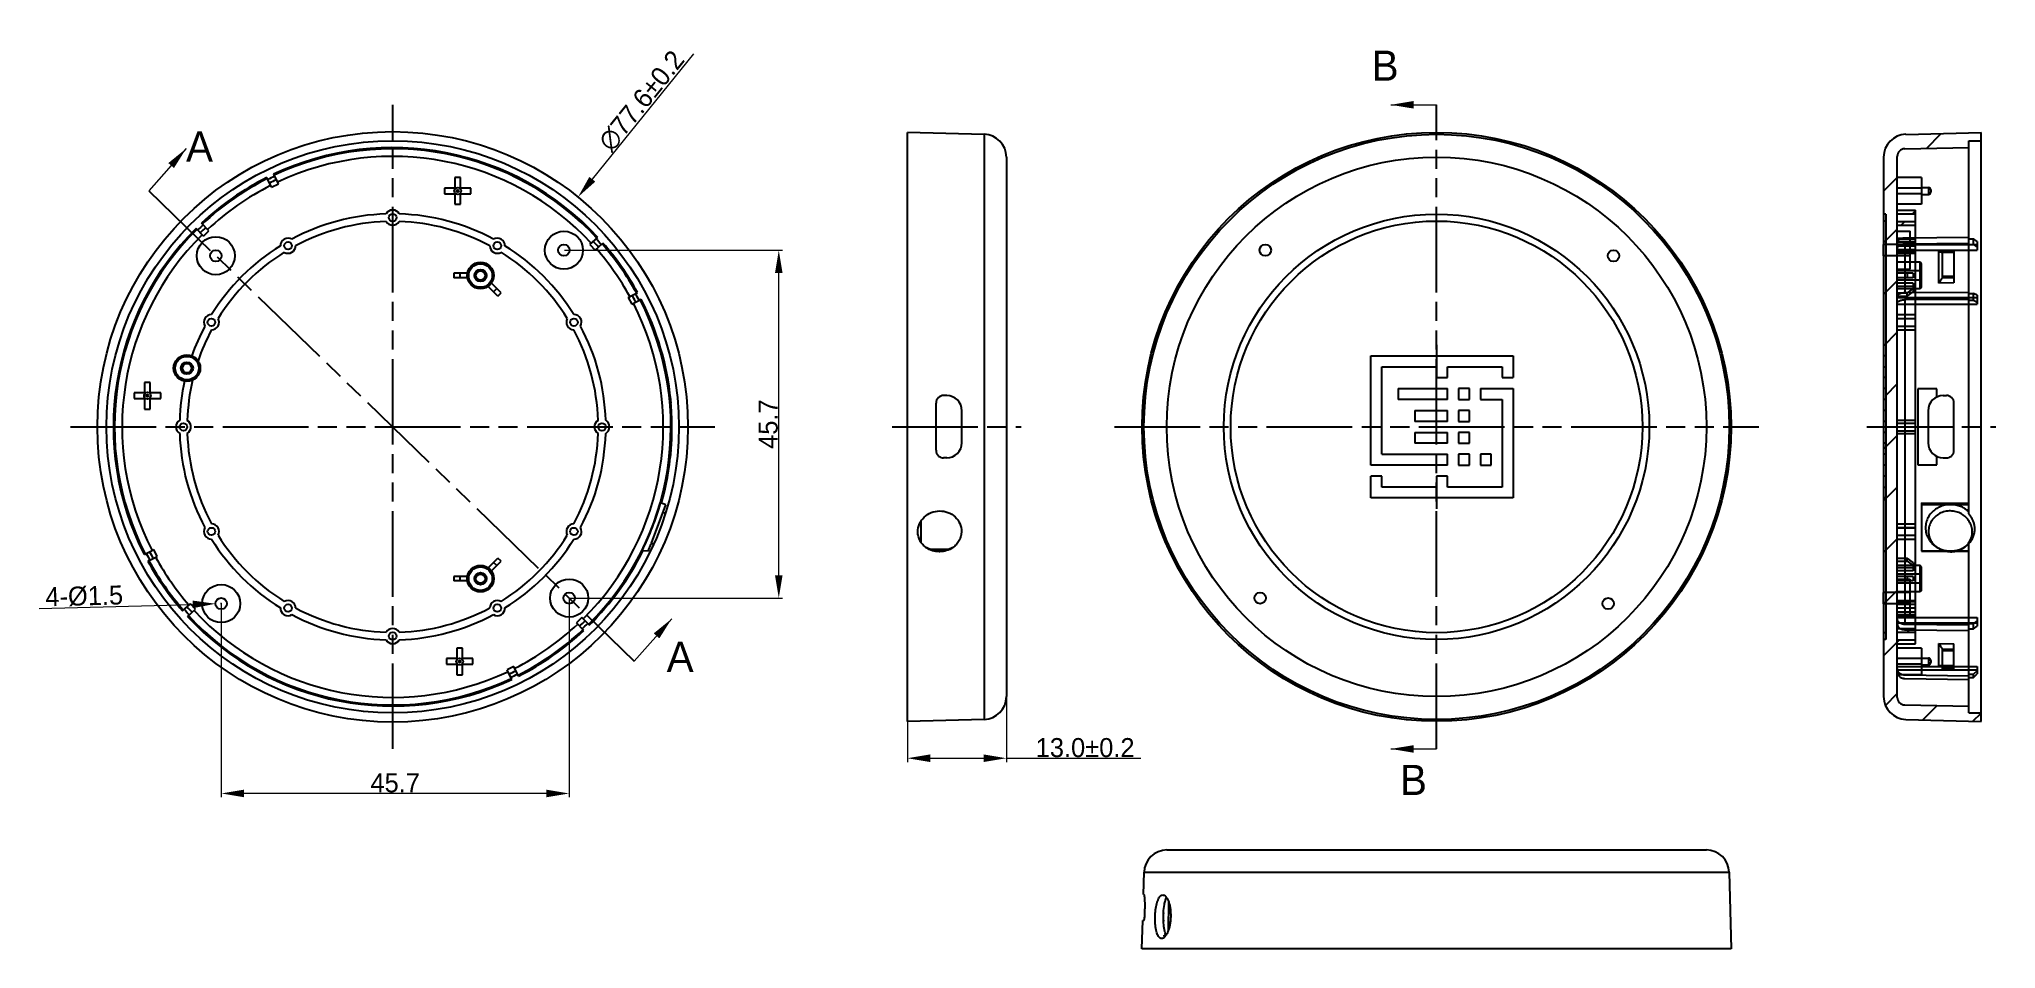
# Model space of a CAD drawing. Header units: millimetres. Extents: x 92 to 349, y 129 to 248.
import ezdxf

# ---------------------------------------------------------------- set-up
doc = ezdxf.new("R2010")
doc.units = ezdxf.units.MM
doc.linetypes.add('PHANTOM', pattern=[0.8, 0.45, -0.05, 0.1, -0.05, 0.1, -0.05])
for name, color, linetype in [('02___PRT_ALL_AXES', 7, 'Continuous'), ('DEFAULT_3', 7, 'PHANTOM'), ('Draw', 7, 'Continuous')]:
    doc.layers.add(name, color=color, linetype=linetype)
doc.styles.get("Standard").update_dxf_attribs({"font": 'vrinda.ttf'})
doc.dimstyles.get("Standard").update_dxf_attribs({"dimtxt": 2.5, "dimasz": 3, "dimexe": 0.5, "dimexo": 0.0625, "dimgap": 0.09, "dimtad": 1, "dimdec": 1, "dimzin": 0, "dimdsep": 46, "dimtxsty": 'Standard', "dimcen": 0.09, "dimclrd": 8, "dimclre": 9, "dimclrt": 6, "dimadec": 0, "dimazin": 1, "dimtfac": 1, "dimtdec": 1, "dimtofl": 0, "dimtmove": 0, "dimatfit": 3, "dimfxl": 1, "dimtfillclr": 6, "dimtzin": 0, "dimlwd": 15, "dimlwe": 15, "dimarcsym": 0})

# ---------------------------------------------------------------- blocks, each defined once
blk = doc.blocks.new('*D44')
at = {"layer": 'Defpoints', "color": 0}
for p in [(162.9, 227.73), (114.21, 167.31)]:
    blk.add_point(p, dxfattribs=at)
at = {"layer": 'Draw', "color": 8, "lineweight": 15}
blk.add_line((178.06, 246.55), (164.78, 230.07), dxfattribs=at)
at = {"layer": 'Draw', "color": 9, "lineweight": 15}
for p, q in [((138.46, 197.52), (138.64, 197.52)), ((138.55, 197.43), (138.55, 197.61))]:
    blk.add_line(p, q, dxfattribs=at)
at = {"layer": 'Draw', "color": 8}
blk.add_solid([(164.39, 230.38), (165.17, 229.75), (162.9, 227.73)], dxfattribs=at)
at = {"layer": 'Draw', "color": 6, "insert": (171.25, 240.37), "char_height": 2.5, "attachment_point": 5, "rotation": 51.1353}
blk.add_mtext('∅77.6±0.2', dxfattribs=at)
blk = doc.blocks.new('*D46')
at = {"layer": 'Defpoints', "color": 0}
for p in [(219.19, 162.07), (206.19, 158.81), (219.19, 153.97)]:
    blk.add_point(p, dxfattribs=at)
at = {"layer": 'Draw', "color": 9, "lineweight": 15}
for p, q in [((219.19, 162.01), (219.19, 153.47)), ((206.19, 158.75), (206.19, 153.47))]:
    blk.add_line(p, q, dxfattribs=at)
at = {"layer": 'Draw', "color": 8, "lineweight": 15}
for p, q in [((209.19, 153.97), (216.19, 153.97)), ((219.19, 153.97), (236.87, 153.97))]:
    blk.add_line(p, q, dxfattribs=at)
at = {"layer": 'Draw', "color": 8}
for points in [[(209.19, 154.47), (209.19, 153.47), (206.19, 153.97)], [(216.19, 154.47), (216.19, 153.47), (219.19, 153.97)]]:
    blk.add_solid(points, dxfattribs=at)
at = {"layer": 'Draw', "color": 6, "insert": (229.53, 155.35), "char_height": 2.5, "attachment_point": 5}
blk.add_mtext('13.0±0.2', dxfattribs=at)
blk = doc.blocks.new('*D49')
at = {"layer": 'Defpoints', "color": 0}
for p in [(115.27, 174.27), (116.77, 174.31)]:
    blk.add_point(p, dxfattribs=at)
at = {"layer": 'Draw', "color": 8, "lineweight": 15}
blk.add_line((92.1, 173.67), (112.27, 174.19), dxfattribs=at)
at = {"layer": 'Draw', "color": 9, "lineweight": 15}
for p, q in [((115.93, 174.29), (116.11, 174.29)), ((116.02, 174.2), (116.02, 174.38))]:
    blk.add_line(p, q, dxfattribs=at)
at = {"layer": 'Draw', "color": 8}
blk.add_solid([(112.26, 174.69), (112.28, 173.69), (115.27, 174.27)], dxfattribs=at)
at = {"layer": 'Draw', "color": 6, "insert": (98.02, 175.26), "char_height": 2.5, "attachment_point": 5, "rotation": 1.4971}
blk.add_mtext('4-%%C1.5', dxfattribs=at)
blk = doc.blocks.new('*D51')
at = {"layer": 'Defpoints', "color": 0}
for p in [(161.05, 220.74), (189.28, 220.74), (161.74, 175.02)]:
    blk.add_point(p, dxfattribs=at)
at = {"layer": 'Draw', "color": 9, "lineweight": 15}
for p, q in [((161.11, 220.74), (189.78, 220.74)), ((161.8, 175.02), (189.78, 175.02))]:
    blk.add_line(p, q, dxfattribs=at)
at = {"layer": 'Draw', "color": 8, "lineweight": 15}
blk.add_line((189.28, 178.02), (189.28, 217.74), dxfattribs=at)
at = {"layer": 'Draw', "color": 8}
for points in [[(188.78, 217.74), (189.78, 217.74), (189.28, 220.74)], [(188.78, 178.02), (189.78, 178.02), (189.28, 175.02)]]:
    blk.add_solid(points, dxfattribs=at)
at = {"layer": 'Draw', "color": 6, "insert": (187.9, 197.88), "char_height": 2.5, "attachment_point": 5, "rotation": 90}
blk.add_mtext('45.7', dxfattribs=at)
blk = doc.blocks.new('*D52')
at = {"layer": 'Defpoints', "color": 0}
for p in [(161.74, 175.02), (116.02, 174.29), (116.02, 149.34)]:
    blk.add_point(p, dxfattribs=at)
at = {"layer": 'Draw', "color": 9, "lineweight": 15}
for p, q in [((161.74, 174.96), (161.74, 148.84)), ((116.02, 174.23), (116.02, 148.84))]:
    blk.add_line(p, q, dxfattribs=at)
at = {"layer": 'Draw', "color": 8, "lineweight": 15}
blk.add_line((158.74, 149.34), (119.02, 149.34), dxfattribs=at)
at = {"layer": 'Draw', "color": 8}
for points in [[(119.02, 149.84), (119.02, 148.84), (116.02, 149.34)], [(158.74, 149.84), (158.74, 148.84), (161.74, 149.34)]]:
    blk.add_solid(points, dxfattribs=at)
at = {"layer": 'Draw', "color": 6, "insert": (138.88, 150.72), "char_height": 2.5, "attachment_point": 5}
blk.add_mtext('45.7', dxfattribs=at)

msp = doc.modelspace()

# ---------------------------------------------------------------- hatches: boundary and pattern name
at = {"linetype": 'Continuous'}
h = msp.add_hatch(dxfattribs=at)
h.set_pattern_fill('A', color=2, scale=4.797098, angle=45, style=0, pattern_type=0)
h.set_pattern_definition([(45, (170.512, -30.4053), (-3.39206, 3.39206), [])])
edge = h.paths.add_edge_path()
edge.add_line((334.44, 162.07), (334.44, 169.57))
edge.add_line((334.74, 169.57), (334.44, 169.57))
edge.add_line((334.74, 170.47), (334.74, 169.57))
edge.add_line((334.74, 170.47), (334.44, 170.47))
edge.add_line((334.44, 170.47), (334.44, 188.18))
edge.add_line((334.74, 188.18), (334.44, 188.18))
edge.add_line((334.74, 189.61), (334.74, 188.18))
edge.add_line((334.74, 191.05), (334.74, 189.61))
edge.add_line((334.74, 191.05), (334.44, 191.05))
edge.add_line((334.44, 191.05), (334.44, 192.49))
edge.add_line((334.74, 192.49), (334.44, 192.49))
edge.add_line((334.74, 193.92), (334.74, 192.49))
edge.add_line((334.74, 193.92), (334.44, 193.92))
edge.add_line((334.44, 193.92), (334.44, 195.36))
edge.add_line((334.74, 195.36), (334.44, 195.36))
edge.add_line((334.74, 196.8), (334.74, 195.36))
edge.add_line((334.74, 196.8), (334.44, 196.8))
edge.add_line((334.44, 196.8), (334.44, 198.24))
edge.add_line((334.74, 198.24), (334.44, 198.24))
edge.add_line((334.74, 199.67), (334.74, 198.24))
edge.add_line((334.74, 199.67), (334.44, 199.67))
edge.add_line((334.44, 199.67), (334.44, 201.11))
edge.add_line((334.74, 201.11), (334.44, 201.11))
edge.add_line((334.74, 202.55), (334.74, 201.11))
edge.add_line((334.74, 202.55), (334.44, 202.55))
edge.add_line((334.44, 202.55), (334.44, 203.99))
edge.add_line((334.74, 203.99), (334.44, 203.99))
edge.add_line((334.74, 205.42), (334.74, 203.99))
edge.add_line((334.74, 206.86), (334.74, 205.42))
edge.add_line((334.74, 206.86), (334.44, 206.86))
edge.add_line((334.44, 206.86), (334.44, 224.57))
edge.add_line((334.74, 224.57), (334.44, 224.57))
edge.add_line((334.74, 225.47), (334.74, 224.57))
edge.add_line((334.74, 225.47), (334.44, 225.47))
edge.add_line((334.44, 225.47), (334.44, 232.97))
edge.add_arc((337.44, 232.97), 3, 91.5, 180)
edge.add_line((337.37, 235.96), (347.24, 236.22))
edge.add_line((347.24, 235.12), (347.24, 236.22))
edge.add_line((345.64, 235.12), (347.24, 235.12))
edge.add_line((345.64, 234.22), (345.64, 235.12))
edge.add_line((337.23, 234.07), (345.64, 234.22))
edge.add_arc((337.24, 233.07), 1, 91, 180)
edge.add_line((336.24, 226.02), (336.24, 233.07))
edge.add_line((336.24, 226.02), (338.64, 226.02))
edge.add_line((338.64, 225.52), (338.64, 226.02))
edge.add_line((336.24, 225.52), (338.64, 225.52))
edge.add_line((336.24, 224.52), (336.24, 225.52))
edge.add_line((336.24, 224.52), (338.64, 224.52))
edge.add_line((338.64, 224.02), (338.64, 224.52))
edge.add_line((336.24, 224.02), (338.64, 224.02))
edge.add_line((336.24, 171.02), (336.24, 224.02))
edge.add_line((336.24, 171.02), (338.64, 171.02))
edge.add_line((338.64, 170.52), (338.64, 171.02))
edge.add_line((336.24, 170.52), (338.64, 170.52))
edge.add_line((336.24, 169.52), (336.24, 170.52))
edge.add_line((336.24, 169.52), (338.64, 169.52))
edge.add_line((338.64, 169.02), (338.64, 169.52))
edge.add_line((336.24, 169.02), (338.64, 169.02))
edge.add_line((336.24, 161.97), (336.24, 169.02))
edge.add_arc((337.24, 161.97), 1, 180, 269)
edge.add_line((337.23, 160.97), (345.64, 160.82))
edge.add_line((345.64, 159.92), (345.64, 160.82))
edge.add_line((345.64, 159.92), (347.24, 159.92))
edge.add_line((347.24, 158.81), (347.24, 159.92))
edge.add_line((337.37, 159.07), (347.24, 158.81))
edge.add_arc((337.44, 162.07), 3, 180, 268.5)

# ---------------------------------------------------------------- linework, layer by layer
at = {"color": 7, "linetype": 'Continuous'}
for p, q in [((216.27, 235.96), (206.19, 236.23)), ((206.19, 158.81), (206.19, 236.23)), ((216.27, 235.96), (216.27, 159.07)), ((337.23, 234.07), (345.64, 234.22)), ((337.37, 235.96), (347.24, 236.22)), ((345.64, 186.08), (345.64, 235.12)), ((345.64, 235.12), (347.24, 235.12)), ((347.24, 158.81), (347.24, 236.22)), ((219.19, 232.96), (219.19, 162.07)), ((334.44, 232.97), (334.44, 162.07)), ((336.24, 161.97), (336.24, 233.07)), ((119.61, 228.91), (119.66, 228.9)), ((119.64, 228.93), (119.66, 228.9)), ((122.63, 229.03), (122.02, 230.28)), ((122.63, 229.03), (123.53, 229.47)), ((123.53, 229.47), (122.92, 230.72)), ((145.34, 228.91), (145.34, 228.16)), ((146.72, 228.91), (145.34, 228.91)), ((146.72, 230.28), (146.72, 228.91)), ((147.47, 230.28), (146.72, 230.28)), ((147.47, 228.91), (147.47, 230.28)), ((148.84, 228.91), (147.47, 228.91)), ((148.84, 228.16), (148.84, 228.91)), ((339.44, 230.28), (336.24, 230.28)), ((339.44, 228.91), (336.24, 228.91)), ((339.44, 230.28), (339.44, 226.78)), ((339.44, 228.98), (340.34, 228.98)), ((340.34, 228.98), (340.34, 228.08)), ((145.34, 228.16), (146.72, 228.16)), ((146.72, 228.16), (146.72, 226.78)), ((146.72, 226.78), (147.47, 226.78)), ((147.47, 226.78), (147.47, 228.16)), ((147.47, 228.16), (148.84, 228.16)), ((339.44, 228.16), (336.24, 228.16)), ((339.44, 226.78), (336.24, 226.78)), ((339.44, 228.08), (340.34, 228.08)), ((340.64, 228.68), (340.64, 228.38)), ((114.41, 223.27), (113.44, 224.28)), ((115.53, 226.01), (115.51, 226.03)), ((115.53, 226.06), (115.53, 226.01)), ((334.74, 225.47), (334.44, 225.47)), ((334.74, 224.57), (334.44, 224.57)), ((334.74, 225.47), (334.74, 169.57)), ((336.24, 226.02), (338.64, 226.02)), ((336.24, 225.52), (338.64, 225.52)), ((336.24, 224.52), (338.64, 224.52)), ((336.24, 224.02), (338.64, 224.02)), ((338.64, 224.02), (338.64, 226.02)), ((113.69, 222.58), (112.72, 223.58)), ((113.69, 222.58), (114.41, 223.27)), ((164.47, 221.5), (165.51, 222.43)), ((164.47, 221.5), (165.14, 220.75)), ((165.14, 220.75), (166.17, 221.68)), ((337.94, 221.49), (334.44, 221.49)), ((336.24, 223.24), (337.94, 223.24)), ((336.24, 222.33), (338.64, 222.33)), ((336.24, 221.83), (338.64, 221.83)), ((336.24, 221.5), (346.74, 221.5)), ((345.64, 222.43), (337.23, 222.33)), ((337.23, 221.59), (345.64, 221.68)), ((337.23, 221.59), (337.23, 215.12)), ((338.64, 220.83), (338.64, 221.83)), ((345.64, 222.23), (346.24, 222.23)), ((345.64, 221.48), (346.24, 221.48)), ((346.24, 221.48), (346.24, 222.23)), ((346.74, 221.89), (346.24, 222.23)), ((346.24, 221.48), (346.74, 221.15)), ((346.74, 221.89), (346.74, 220.75)), ((167.04, 220.55), (167.07, 220.57)), ((167.09, 220.54), (167.04, 220.55)), ((337.94, 219.99), (334.44, 219.99)), ((336.24, 220.83), (338.64, 220.83)), ((336.24, 220.75), (346.74, 220.75)), ((336.24, 220.33), (338.64, 220.33)), ((339.24, 219.16), (336.24, 219.16)), ((339.24, 215.66), (339.24, 219.16)), ((339.44, 218.96), (339.24, 219.16)), ((339.44, 215.86), (339.44, 218.96)), ((341.69, 220.55), (343.69, 220.57)), ((341.69, 216.41), (341.69, 220.55)), ((342.17, 220.45), (343.69, 220.47)), ((342.17, 220.45), (342.19, 220.47)), ((342.19, 217.11), (342.19, 220.63)), ((343.69, 220.63), (342.19, 220.63)), ((343.69, 220.63), (343.69, 216.43)), ((146.57, 217.71), (146.57, 217.11)), ((148.36, 217.71), (146.57, 217.71)), ((148.36, 217.11), (146.57, 217.11)), ((147.37, 217.71), (147.37, 217.11)), ((152.36, 214.71), (151.09, 215.98)), ((152.79, 215.13), (151.52, 216.4)), ((169.95, 216.46), (169.94, 216.41)), ((169.96, 216.43), (169.94, 216.41)), ((336.24, 218.24), (337.94, 218.24)), ((339.24, 218.01), (336.24, 218.01)), ((338.34, 217.71), (336.24, 217.71)), ((338.34, 217.11), (336.24, 217.11)), ((339.24, 216.81), (336.24, 216.81)), ((338.34, 216.4), (336.24, 216.4)), ((338.34, 215.98), (336.24, 215.98)), ((337.54, 217.71), (337.54, 217.11)), ((338.34, 217.71), (338.34, 217.11)), ((338.34, 216.4), (338.34, 215.27)), ((339.24, 218.01), (339.44, 218.21)), ((339.24, 216.81), (339.44, 216.61)), ((343.69, 216.43), (341.69, 216.41)), ((343.69, 217.11), (342.17, 217.1)), ((342.19, 217.11), (342.17, 217.1)), ((343.69, 217.27), (342.19, 217.27)), ((151.8, 215.27), (152.22, 215.7)), ((152.36, 214.71), (152.79, 215.13)), ((169.49, 214.53), (170.72, 215.19)), ((169.49, 214.53), (169.96, 213.65)), ((169.96, 213.65), (171.19, 214.3)), ((339.24, 215.66), (336.24, 215.66)), ((336.24, 215.13), (337.54, 215.13)), ((336.24, 214.71), (337.54, 214.71)), ((336.24, 214.53), (346.74, 214.53)), ((336.24, 213.65), (346.74, 213.65)), ((345.64, 215.19), (337.23, 215.12)), ((337.23, 214.24), (345.64, 214.3)), ((337.23, 214.24), (337.23, 171.56)), ((338.34, 215.7), (337.54, 215.13)), ((337.54, 214.71), (338.34, 215.27)), ((337.54, 214.71), (337.54, 215.13)), ((339.44, 215.86), (339.24, 215.66)), ((345.64, 215.05), (346.24, 215.05)), ((345.64, 214.16), (346.24, 214.16)), ((346.24, 214.16), (346.24, 215.05)), ((346.74, 214.81), (346.24, 215.05)), ((346.24, 214.16), (346.74, 213.93)), ((346.74, 214.81), (346.74, 213.65)), ((336.24, 212.27), (338.64, 212.27)), ((336.24, 211.77), (338.64, 211.77)), ((338.64, 210.77), (338.64, 211.77)), ((275.71, 208.29), (275.71, 205.42)), ((336.24, 210.77), (338.64, 210.77)), ((267.09, 192.49), (267.09, 206.86)), ((267.09, 206.86), (285.78, 206.86)), ((285.78, 206.86), (285.78, 203.99)), ((334.74, 206.86), (334.44, 206.86)), ((105.95, 203.36), (105.95, 201.98)), ((106.7, 203.36), (105.95, 203.36)), ((106.7, 201.98), (106.7, 203.36)), ((268.53, 193.92), (268.53, 205.42)), ((268.53, 205.42), (275.71, 205.42)), ((275.71, 205.42), (275.71, 203.99)), ((275.71, 203.99), (277.15, 203.99)), ((277.15, 203.99), (277.15, 205.42)), ((277.15, 205.42), (284.34, 205.42)), ((284.34, 205.42), (284.34, 203.99)), ((284.34, 203.99), (285.78, 203.99)), ((334.44, 205.42), (334.74, 205.42)), ((334.74, 203.99), (334.44, 203.99)), ((104.58, 201.98), (104.58, 201.23)), ((105.95, 201.98), (104.58, 201.98)), ((104.58, 201.23), (105.95, 201.23)), ((105.95, 201.23), (105.95, 199.86)), ((108.08, 201.98), (106.7, 201.98)), ((106.7, 199.86), (106.7, 201.23)), ((106.7, 201.23), (108.08, 201.23)), ((108.08, 201.23), (108.08, 201.98)), ((174.79, 202.52), (174.84, 202.52)), ((175.01, 201.45), (174.97, 201.45)), ((175.01, 201.36), (175.01, 201.39)), ((209.94, 194.44), (209.94, 200.64)), ((210.25, 201.36), (210.28, 201.39)), ((211.34, 201.64), (210.94, 201.64)), ((237.31, 200.64), (237.23, 200.64)), ((237.3, 201.36), (237.3, 201.39)), ((237.36, 201.39), (237.3, 201.39)), ((237.36, 201.36), (237.3, 201.36)), ((270.68, 202.55), (270.68, 201.11)), ((270.68, 202.55), (277.15, 202.55)), ((277.15, 201.11), (270.68, 201.11)), ((277.15, 201.11), (277.15, 202.55)), ((278.59, 202.55), (278.59, 201.11)), ((280.03, 202.55), (278.59, 202.55)), ((278.59, 201.11), (280.03, 201.11)), ((280.03, 201.11), (280.03, 202.55)), ((281.46, 202.55), (281.46, 201.11)), ((281.46, 202.55), (285.78, 202.55)), ((281.46, 201.11), (284.34, 201.11)), ((284.34, 201.11), (284.34, 189.61)), ((285.78, 202.55), (285.78, 188.18)), ((334.74, 202.55), (334.44, 202.55)), ((334.74, 201.11), (334.44, 201.11)), ((338.94, 202.52), (338.94, 192.52)), ((341.44, 202.52), (338.94, 202.52)), ((341.44, 201.45), (341.44, 202.52)), ((342.29, 201.64), (342.69, 201.64)), ((343.38, 201.36), (343.36, 201.39)), ((343.69, 194.44), (343.69, 200.64)), ((105.95, 199.86), (106.7, 199.86)), ((213.34, 195.44), (213.34, 199.64)), ((272.84, 199.67), (272.84, 198.24)), ((272.84, 199.67), (277.15, 199.67)), ((277.15, 198.24), (272.84, 198.24)), ((277.15, 198.24), (277.15, 199.67)), ((278.59, 199.67), (278.59, 198.24)), ((280.03, 199.67), (278.59, 199.67)), ((278.59, 198.24), (280.03, 198.24)), ((280.03, 198.24), (280.03, 199.67)), ((334.74, 199.67), (334.44, 199.67)), ((334.74, 198.24), (334.44, 198.24)), ((336.24, 198.02), (338.64, 198.02)), ((338.64, 197.02), (338.64, 198.02)), ((340.29, 199.64), (340.29, 195.44)), ((272.84, 196.8), (272.84, 195.36)), ((272.84, 196.8), (277.15, 196.8)), ((277.15, 195.36), (277.15, 196.8)), ((280.03, 196.8), (278.59, 196.8)), ((278.59, 196.8), (278.59, 195.36)), ((280.03, 195.36), (280.03, 196.8)), ((334.74, 196.8), (334.44, 196.8)), ((336.24, 197.02), (338.64, 197.02)), ((175.02, 193.63), (174.97, 193.63)), ((175.01, 193.69), (175.02, 193.71)), ((210.28, 193.69), (210.25, 193.71)), ((211.34, 193.44), (210.94, 193.44)), ((237.31, 194.44), (237.22, 194.44)), ((237.3, 193.69), (237.3, 193.71)), ((237.35, 193.71), (237.3, 193.71)), ((237.35, 193.69), (237.3, 193.69)), ((268.53, 193.92), (277.15, 193.92)), ((277.15, 195.36), (272.84, 195.36)), ((277.15, 192.49), (277.15, 193.92)), ((278.59, 195.36), (280.03, 195.36)), ((280.03, 193.92), (278.59, 193.92)), ((278.59, 193.92), (278.59, 192.49)), ((280.03, 192.49), (280.03, 193.92)), ((282.9, 193.92), (281.46, 193.92)), ((281.46, 193.92), (281.46, 192.49)), ((282.9, 192.49), (282.9, 193.92)), ((334.74, 195.36), (334.44, 195.36)), ((334.74, 193.92), (334.44, 193.92)), ((341.44, 192.52), (341.44, 193.63)), ((342.29, 193.44), (342.69, 193.44)), ((343.36, 193.69), (343.38, 193.71)), ((174.79, 192.52), (174.84, 192.52)), ((277.15, 192.49), (267.09, 192.49)), ((267.09, 188.18), (267.09, 191.05)), ((268.53, 191.05), (267.09, 191.05)), ((268.53, 189.61), (268.53, 191.05)), ((277.15, 191.05), (275.71, 191.05)), ((275.71, 191.05), (275.71, 189.61)), ((277.15, 189.61), (277.15, 191.05)), ((278.59, 192.49), (280.03, 192.49)), ((281.46, 192.49), (282.9, 192.49)), ((334.74, 192.49), (334.44, 192.49)), ((334.74, 191.05), (334.44, 191.05)), ((338.94, 192.52), (341.44, 192.52)), ((285.78, 188.18), (267.09, 188.18)), ((275.71, 189.61), (268.53, 189.61)), ((275.71, 189.61), (275.71, 186.74)), ((284.34, 189.61), (277.15, 189.61)), ((334.44, 189.61), (334.74, 189.61)), ((334.74, 188.18), (334.44, 188.18)), ((172.54, 182.24), (174.46, 187.26)), ((174.46, 187.26), (173.76, 187.53)), ((207.99, 182.33), (207.99, 185.16)), ((339.44, 187.53), (339.44, 181.19)), ((339.44, 187.53), (345.64, 187.49)), ((343.79, 187.26), (339.44, 187.26)), ((345.64, 187.26), (343.79, 187.26)), ((336.24, 184.27), (338.64, 184.27)), ((336.24, 183.27), (338.64, 183.27)), ((336.24, 182.77), (338.64, 182.77)), ((338.64, 183.27), (338.64, 184.27)), ((105.92, 180.73), (107.15, 181.39)), ((106.39, 179.85), (107.62, 180.5)), ((107.62, 180.5), (107.15, 181.39)), ((151.09, 179), (152.36, 180.27)), ((152.79, 179.85), (152.36, 180.27)), ((172.14, 181.19), (171.32, 181.23)), ((172.14, 181.19), (172.51, 182.16)), ((211.47, 181.39), (209.29, 181.39)), ((210.66, 181.23), (210.18, 181.23)), ((336.24, 180.27), (337.54, 180.27)), ((338.34, 179.71), (337.54, 180.27)), ((337.54, 179.85), (337.54, 180.27)), ((339.44, 181.23), (345.64, 181.22)), ((339.44, 181.19), (345.64, 181.19)), ((341.24, 181.83), (341.48, 181.67)), ((344.99, 181.65), (345.24, 181.83)), ((345.64, 159.92), (345.64, 182.19)), ((107.14, 178.6), (107.17, 178.62)), ((107.16, 178.58), (107.17, 178.62)), ((148.36, 177.87), (146.57, 177.87)), ((146.57, 177.87), (146.57, 177.27)), ((147.37, 177.87), (147.37, 177.27)), ((151.52, 178.58), (152.79, 179.85)), ((152.22, 179.28), (151.8, 179.71)), ((336.24, 179.85), (337.54, 179.85)), ((339.24, 179.32), (336.24, 179.32)), ((338.34, 179), (336.24, 179)), ((338.34, 178.58), (336.24, 178.58)), ((339.24, 178.17), (336.24, 178.17)), ((338.34, 177.87), (336.24, 177.87)), ((336.24, 177.52), (337.94, 177.52)), ((337.54, 179.85), (338.34, 179.28)), ((337.54, 177.87), (337.54, 177.27)), ((338.34, 179.71), (338.34, 178.58)), ((338.34, 177.87), (338.34, 177.27)), ((339.44, 179.12), (339.24, 179.32)), ((339.24, 175.82), (339.24, 179.32)), ((339.24, 178.17), (339.44, 178.37)), ((339.44, 176.02), (339.44, 179.12)), ((148.36, 177.27), (146.57, 177.27)), ((337.94, 175.77), (334.44, 175.77)), ((338.34, 177.27), (336.24, 177.27)), ((339.24, 176.97), (336.24, 176.97)), ((339.24, 175.82), (336.24, 175.82)), ((339.24, 176.97), (339.44, 176.77)), ((339.44, 176.02), (339.24, 175.82)), ((110.02, 174.5), (110.07, 174.49)), ((110.07, 174.49), (110.04, 174.47)), ((110.93, 173.35), (111.97, 174.28)), ((111.6, 172.61), (112.64, 173.54)), ((112.64, 173.54), (111.97, 174.28)), ((163.42, 172.46), (162.7, 171.76)), ((164.39, 171.45), (163.42, 172.46)), ((337.94, 174.27), (334.44, 174.27)), ((336.24, 174.7), (338.64, 174.7)), ((336.24, 174.2), (338.64, 174.2)), ((336.24, 173.2), (338.64, 173.2)), ((336.24, 172.7), (338.64, 172.7)), ((336.24, 172.52), (337.94, 172.52)), ((336.24, 172.46), (346.74, 172.46)), ((338.64, 173.2), (338.64, 174.2)), ((346.74, 172.46), (346.74, 171.33)), ((163.67, 170.76), (162.7, 171.76)), ((334.74, 170.47), (334.44, 170.47)), ((336.24, 171.76), (346.74, 171.76)), ((336.24, 171.02), (338.64, 171.02)), ((336.24, 170.52), (338.64, 170.52)), ((345.64, 171.45), (337.23, 171.56)), ((337.23, 170.86), (345.64, 170.76)), ((338.64, 169.02), (338.64, 171.02)), ((345.64, 171.67), (346.24, 171.67)), ((345.64, 170.97), (346.24, 170.97)), ((346.74, 172.03), (346.24, 171.67)), ((346.24, 170.97), (346.24, 171.67)), ((346.24, 170.97), (346.74, 171.33)), ((147.72, 168.43), (146.97, 168.43)), ((146.97, 168.43), (146.97, 167.06)), ((147.72, 167.06), (147.72, 168.43)), ((161.58, 169.03), (161.6, 169)), ((161.58, 168.98), (161.58, 169.03)), ((334.74, 169.57), (334.44, 169.57)), ((336.24, 169.52), (338.64, 169.52)), ((336.24, 169.02), (338.64, 169.02)), ((339.44, 168.43), (336.24, 168.43)), ((339.44, 168.43), (339.44, 164.93)), ((339.44, 167.13), (340.34, 167.13)), ((340.34, 167.13), (340.34, 166.23)), ((341.69, 169.03), (343.69, 169)), ((341.69, 166.14), (341.69, 169.03)), ((342.17, 168.34), (343.69, 168.31)), ((342.17, 168.34), (342.19, 168.32)), ((342.19, 165.74), (342.19, 168.32)), ((343.69, 168.09), (342.19, 168.09)), ((343.69, 165.74), (343.69, 169)), ((146.97, 167.06), (145.6, 167.06)), ((145.6, 167.06), (145.6, 166.31)), ((145.6, 166.31), (146.97, 166.31)), ((146.97, 166.31), (146.97, 164.93)), ((146.97, 164.93), (147.72, 164.93)), ((149.1, 167.06), (147.72, 167.06)), ((147.72, 166.31), (149.1, 166.31)), ((147.72, 164.93), (147.72, 166.31)), ((149.1, 166.31), (149.1, 167.06)), ((154.48, 166.01), (153.58, 165.57)), ((154.19, 164.32), (153.58, 165.57)), ((155.09, 164.75), (154.48, 166.01)), ((157.5, 166.13), (157.45, 166.14)), ((157.47, 166.11), (157.45, 166.14)), ((339.44, 167.06), (336.24, 167.06)), ((339.44, 166.31), (336.24, 166.31)), ((336.24, 166.01), (346.74, 166.01)), ((336.24, 165.57), (346.74, 165.57)), ((339.44, 164.93), (336.24, 164.93)), ((345.64, 164.75), (337.23, 164.89)), ((339.44, 166.23), (340.34, 166.23)), ((340.64, 166.83), (340.64, 166.53)), ((343.69, 166.11), (341.69, 166.14)), ((343.69, 165.96), (342.17, 165.98)), ((342.19, 165.97), (342.17, 165.98)), ((343.69, 165.74), (342.19, 165.74)), ((345.64, 165.02), (346.24, 165.02)), ((345.64, 164.59), (346.24, 164.59)), ((346.74, 165.47), (346.24, 165.02)), ((346.24, 164.59), (346.74, 165.04)), ((346.24, 164.59), (346.24, 165.02)), ((346.74, 166.01), (346.74, 165.04)), ((337.23, 164.45), (345.64, 164.32)), ((337.23, 160.97), (345.64, 160.82)), ((345.64, 159.92), (347.24, 159.92)), ((216.27, 159.07), (206.19, 158.81)), ((337.37, 159.07), (347.24, 158.81)), ((240.27, 141.91), (311.16, 141.91)), ((237.19, 136.06), (237.27, 138.99)), ((237.27, 138.99), (314.16, 138.99)), ((314.16, 138.99), (314.42, 128.91)), ((237.25, 136.06), (237.19, 136.06)), ((237.35, 134.06), (237.34, 133.66)), ((239.6, 135.99), (239.72, 136)), ((240.48, 135.14), (240.42, 131.23)), ((237, 128.91), (237.1, 132.66)), ((237.22, 132.66), (237.1, 132.66)), ((237.3, 133), (237.3, 132.97)), ((239.81, 132.57), (239.81, 133.67)), ((314.42, 128.91), (237, 128.91)), ((239.58, 130.27), (239.47, 130.28)), ((239.9, 130.71), (240.16, 130.71))]:
    msp.add_line(p, q, dxfattribs=at)
for centre, radius in [((138.55, 197.52), 37.6), ((275.71, 197.52), 38.7), ((275.71, 197.52), 38.45), ((275.71, 197.52), 35.45), ((147.09, 228.53), 0.45), ((147.09, 228.53), 0.15), ((138.55, 225.02), 0.5), ((124.8, 221.33), 0.5), ((152.3, 221.33), 0.5), ((150.09, 217.41), 1.75), ((150.09, 217.41), 1.55), ((150.09, 217.41), 0.8), ((150.09, 217.41), 0.6), ((114.74, 211.27), 0.5), ((162.37, 211.27), 0.5), ((111.52, 205.24), 1.75), ((111.52, 205.24), 1.55), ((111.52, 205.24), 0.8), ((111.52, 205.24), 0.6), ((106.33, 201.61), 0.45), ((106.33, 201.61), 0.15), ((111.05, 197.52), 0.5), ((166.05, 197.52), 0.5), ((114.74, 183.77), 0.5), ((162.37, 183.77), 0.5), ((150.09, 177.57), 1.75), ((150.09, 177.57), 1.55), ((150.09, 177.57), 0.8), ((150.09, 177.57), 0.6), ((124.8, 173.7), 0.5), ((152.3, 173.7), 0.5), ((138.55, 170.02), 0.5), ((147.35, 166.68), 0.45), ((147.35, 166.68), 0.15)]:
    msp.add_circle(centre, radius, dxfattribs=at)
for centre, radius, start, end in [((138.55, 197.52), 36.7, 42.7442, 115.2194), ((138.55, 197.52), 36.55, 42.7473, 115.2162), ((216.19, 232.97), 3, 0, 88.5), ((337.44, 232.97), 3, 91.5, 180), ((337.24, 233.07), 1, 91, 180), ((138.55, 197.52), 35.55, 42.7694, 115.163), ((138.55, 197.52), 36.7, 116.7806, 133.183), ((138.55, 197.52), 36.55, 116.7838, 133.1798), ((138.55, 197.52), 35.55, 116.8307, 133.1578), ((138.55, 197.52), 36.67, 121.0531, 128.9469), ((138.55, 197.52), 36.63, 121.0494, 128.9506), ((138.55, 197.52), 36.4, 115.2129, 116.7871), ((138.55, 197.52), 35.9, 115.202, 116.798), ((340.34, 228.68), 0.3, 0, 90), ((340.34, 228.38), 0.3, 270, 0), ((138.55, 197.52), 36.4, 133.1765, 134.7506), ((138.55, 197.52), 35.9, 133.1656, 134.7616), ((138.55, 197.52), 36.7, 134.7442, 207.2194), ((138.55, 197.52), 36.55, 134.7473, 207.2162), ((138.55, 197.52), 35.55, 134.7694, 207.1942), ((138.55, 197.52), 35.9, 41.1656, 42.7616), ((138.55, 197.52), 36.4, 41.1765, 42.7506), ((138.55, 197.52), 36.55, 28.7838, 41.1798), ((138.55, 197.52), 36.7, 28.7806, 41.183), ((138.55, 197.52), 35.55, 28.8328, 41.1578), ((138.55, 197.52), 36.63, 31.0494, 38.9506), ((138.55, 197.52), 36.67, 31.0531, 38.9469), ((374.72, 390.41), 173.04, 258.9967, 259.1576), ((443.44, 145.94), 123.77, 144.9053, 145.2914), ((138.55, 197.52), 35.55, 314.7694, 27.1942), ((138.55, 197.52), 36.55, 314.7473, 27.2162), ((138.55, 197.52), 35.9, 27.202, 28.798), ((138.55, 197.52), 36.4, 27.2129, 28.7871), ((138.55, 197.52), 36.7, 344.1405, 27.2194), ((138.55, 197.52), 36.58, 352.1445, 7.8555), ((138.55, 197.52), 36.63, 6.453, 7.8461), ((138.55, 197.52), 36.67, 355.1796, 4.8796), ((210.94, 200.64), 1, 133.4325, 180), ((210.94, 200.64), 1, 90, 131.4096), ((211.34, 199.64), 2, 0, 90), ((275.71, 197.52), 38.61, 175.3668, 184.577), ((342.29, 199.64), 2, 90, 180), ((342.69, 200.64), 1, 48.5904, 90), ((342.69, 200.64), 1, 0, 46.5675), ((275.71, 197.52), 38.52, 176.8469, 183.0969), ((211.34, 195.44), 2, 270, 0), ((342.29, 195.44), 2, 180, 270), ((138.55, 197.52), 36.63, 352.1539, 353.6051), ((210.94, 194.44), 1, 180, 226.5675), ((210.94, 194.44), 1, 228.5904, 270), ((342.69, 194.44), 1, 270, 311.4096), ((342.69, 194.44), 1, 313.4325, 0), ((138.55, 197.52), 36.59, 333.5678, 344.1556), ((155.46, 167.6), 26.44, 44.5051, 45.1561), ((157.19, 169.3), 24.02, 44.323, 44.4972), ((138.55, 197.52), 36.4, 207.2129, 208.7871), ((138.55, 197.52), 35.9, 207.202, 208.798), ((138.55, 197.52), 35.55, 208.8328, 221.1578), ((138.55, 197.52), 36.7, 314.7442, 333.6412), ((171.13, 208.79), 26.66, 272.9635, 273.5682), ((171.28, 206.29), 24.16, 273.5746, 273.8027), ((210.32, 184.58), 3.36, 237.6547, 241.516), ((138.55, 197.52), 36.7, 208.7806, 221.183), ((138.55, 197.52), 36.55, 208.7838, 221.1798), ((138.55, 197.52), 36.67, 211.0531, 218.9469), ((138.55, 197.52), 36.63, 211.0494, 218.9506), ((138.55, 197.52), 36.4, 221.1765, 222.7506), ((138.55, 197.52), 35.9, 221.1656, 222.7616), ((138.55, 197.52), 36.7, 222.7442, 295.2194), ((138.55, 197.52), 36.55, 222.7473, 295.2162), ((138.55, 197.52), 35.55, 222.7694, 295.163), ((138.55, 197.52), 35.55, 296.8307, 313.1578), ((138.55, 197.52), 36.55, 296.7838, 313.1798), ((138.55, 197.52), 36.7, 296.7806, 313.183), ((138.55, 197.52), 35.9, 313.1656, 314.7616), ((138.55, 197.52), 36.4, 313.1765, 314.7506), ((138.55, 197.52), 36.63, 301.0494, 308.9506), ((138.55, 197.52), 36.67, 301.0531, 308.9469), ((340.34, 166.83), 0.3, 0, 90), ((445.79, 240.06), 126.02, 214.3062, 214.6893), ((138.55, 197.52), 35.9, 295.202, 296.798), ((138.55, 197.52), 36.4, 295.2129, 296.7871), ((340.34, 166.53), 0.3, 270, 0), ((379.74, 285.56), 125.34, 252.3314, 252.5603), ((216.19, 162.07), 3, 271.5, 0), ((337.44, 162.07), 3, 180, 268.5), ((337.24, 161.97), 1, 180, 269), ((240.27, 138.91), 3, 90, 178.5), ((311.16, 138.91), 3, 1.5, 90), ((248.9, 133.12), 9.11, 176.5405, 183.4595), ((243.92, 132.12), 4.01, 199.0157, 199.3949), ((243.73, 132.05), 3.82, 199.3882, 200.5704)]:
    msp.add_arc(centre, radius, start, end, dxfattribs=at)
for points, knots in [([(337.23, 222.33), (337.15, 222.33), (337.01, 222.32), (336.81, 222.27), (336.63, 222.19), (336.48, 222.1), (336.35, 221.98), (336.27, 221.83), (336.24, 221.72), (336.24, 221.66)], [0, 0, 0, 0, 0.164365, 0.324856, 0.476422, 0.614744, 0.744106, 0.87054, 1, 1, 1, 1]), ([(336.24, 220.92), (336.24, 220.97), (336.27, 221.09), (336.35, 221.23), (336.48, 221.35), (336.63, 221.45), (336.81, 221.53), (337.01, 221.57), (337.15, 221.59), (337.23, 221.59)], [0, 0, 0, 0, 0.12946, 0.255894, 0.385256, 0.523578, 0.675144, 0.835635, 1, 1, 1, 1]), ([(337.23, 215.12), (337.16, 215.12), (337.01, 215.11), (336.81, 215.08), (336.63, 215.03), (336.48, 214.96), (336.36, 214.87), (336.27, 214.77), (336.24, 214.69), (336.24, 214.65)], [0, 0, 0, 0, 0.182457, 0.358503, 0.520614, 0.662419, 0.786627, 0.897153, 1, 1, 1, 1]), ([(336.24, 213.77), (336.24, 213.81), (336.27, 213.89), (336.36, 213.99), (336.48, 214.07), (336.63, 214.14), (336.81, 214.19), (337.01, 214.23), (337.16, 214.24), (337.23, 214.24)], [0, 0, 0, 0, 0.102847, 0.213373, 0.337581, 0.479385, 0.641497, 0.817543, 1, 1, 1, 1]), ([(174.97, 201.45), (174.97, 201.47), (174.96, 201.52), (174.96, 201.58), (174.96, 201.62)], [0, 0, 0, 0, 0.340639, 1, 1, 1, 1]), ([(174.97, 201.64), (174.97, 201.64), (174.97, 201.63), (174.98, 201.62), (174.98, 201.6), (174.98, 201.57), (174.99, 201.53), (175, 201.47), (175, 201.42), (175.01, 201.39)], [0, 0, 0, 0, 0.018092, 0.067751, 0.149101, 0.261579, 0.404237, 0.57603, 1, 1, 1, 1]), ([(175.01, 201.36), (175.02, 201.31), (175.05, 201.07), (175.07, 200.83), (175.09, 200.64)], [0, 0, 0, 0, 0.211971, 1, 1, 1, 1]), ([(237.23, 200.64), (237.23, 200.7), (237.25, 200.95), (237.28, 201.19), (237.3, 201.36)], [0, 0, 0, 0, 0.277507, 1, 1, 1, 1]), ([(237.36, 201.64), (237.36, 201.64), (237.36, 201.63), (237.36, 201.62), (237.37, 201.59), (237.37, 201.55), (237.36, 201.48), (237.36, 201.4), (237.35, 201.29), (237.35, 201.18), (237.33, 200.99), (237.32, 200.73), (237.29, 200.39), (237.27, 200.02), (237.26, 199.77), (237.25, 199.64)], [0, 0, 0, 0, 0.001673, 0.005397, 0.019818, 0.043644, 0.07671, 0.118671, 0.169147, 0.227635, 0.293551, 0.445074, 0.617789, 0.805247, 1, 1, 1, 1]), ([(237.3, 201.39), (237.31, 201.42), (237.32, 201.47), (237.33, 201.53), (237.33, 201.57), (237.34, 201.6), (237.34, 201.62), (237.34, 201.63), (237.35, 201.64), (237.35, 201.64)], [0, 0, 0, 0, 0.422582, 0.593917, 0.736303, 0.848716, 0.930249, 0.980443, 1, 1, 1, 1]), ([(237.25, 195.44), (237.25, 195.31), (237.27, 195.05), (237.29, 194.68), (237.31, 194.34), (237.33, 194.08), (237.34, 193.9), (237.35, 193.78), (237.36, 193.68), (237.36, 193.6), (237.36, 193.53), (237.36, 193.48), (237.36, 193.45), (237.36, 193.44), (237.36, 193.44), (237.35, 193.44)], [0, 0, 0, 0, 0.194757, 0.382219, 0.554935, 0.706456, 0.77237, 0.830855, 0.88133, 0.923289, 0.956353, 0.980179, 0.994602, 0.998326, 1, 1, 1, 1]), ([(174.97, 193.44), (174.97, 193.44), (174.97, 193.44), (174.96, 193.45), (174.96, 193.47), (174.96, 193.49), (174.97, 193.51), (174.97, 193.56), (174.97, 193.6), (174.97, 193.63)], [0, 0, 0, 0, 0.017897, 0.065546, 0.144401, 0.254492, 0.395558, 0.56726, 1, 1, 1, 1]), ([(175.01, 193.69), (175.01, 193.65), (175, 193.6), (174.99, 193.54), (174.99, 193.5), (174.98, 193.48), (174.98, 193.46), (174.98, 193.45), (174.98, 193.44), (174.97, 193.44)], [0, 0, 0, 0, 0.423989, 0.595785, 0.738442, 0.850916, 0.93226, 0.981913, 1, 1, 1, 1]), ([(175.09, 194.44), (175.08, 194.37), (175.06, 194.13), (175.04, 193.89), (175.02, 193.71)], [0, 0, 0, 0, 0.277512, 1, 1, 1, 1]), ([(237.3, 193.71), (237.29, 193.76), (237.26, 194), (237.24, 194.25), (237.22, 194.44)], [0, 0, 0, 0, 0.211986, 1, 1, 1, 1]), ([(237.34, 193.44), (237.34, 193.44), (237.34, 193.45), (237.34, 193.46), (237.33, 193.48), (237.33, 193.5), (237.32, 193.54), (237.31, 193.6), (237.31, 193.65), (237.3, 193.69)], [0, 0, 0, 0, 0.01955, 0.069736, 0.151263, 0.263672, 0.406057, 0.577396, 1, 1, 1, 1]), ([(207.55, 183.73), (207.55, 184.08), (207.7, 184.8), (208.34, 185.71), (209.29, 186.32), (210.41, 186.54), (211.53, 186.34), (212.49, 185.75), (213.13, 184.85), (213.28, 184.13), (213.28, 183.78)], [0, 0, 0, 0, 0.121261, 0.245676, 0.372837, 0.50131, 0.629428, 0.755716, 0.879172, 1, 1, 1, 1]), ([(238.73, 186.47), (238.73, 186.48), (238.75, 186.45), (238.76, 186.42), (238.79, 186.36), (238.82, 186.27), (238.86, 186.16), (238.91, 186.02), (238.96, 185.87), (239.05, 185.62), (239.18, 185.27), (239.34, 184.8), (239.53, 184.3), (239.65, 183.96), (239.72, 183.78)], [0, 0, 0, 0, 0.004632, 0.01845, 0.041773, 0.074433, 0.116064, 0.166269, 0.224561, 0.290404, 0.442227, 0.615652, 0.804094, 1, 1, 1, 1]), ([(239.58, 183.73), (239.52, 183.9), (239.39, 184.24), (239.21, 184.74), (239.06, 185.21), (238.95, 185.56), (238.88, 185.82), (238.83, 185.98), (238.8, 186.12), (238.77, 186.24), (238.75, 186.33), (238.73, 186.4), (238.73, 186.43), (238.73, 186.45), (238.73, 186.46), (238.73, 186.47), (238.73, 186.47)], [0, 0, 0, 0, 0.193508, 0.37979, 0.551507, 0.702383, 0.768172, 0.82669, 0.877367, 0.919716, 0.95339, 0.978069, 0.986968, 0.99356, 0.997858, 1, 1, 1, 1]), ([(342.69, 187.26), (342.44, 187.22), (341.94, 187.09), (341.27, 186.73), (340.7, 186.24), (340.27, 185.64), (340.01, 184.97), (339.95, 184.49), (339.95, 184.25)], [0, 0, 0, 0, 0.172741, 0.345256, 0.513378, 0.677738, 0.839893, 1, 1, 1, 1]), ([(346.09, 183.73), (346.09, 183.96), (346.02, 184.44), (345.73, 185.1), (345.27, 185.67), (344.68, 186.12), (343.98, 186.4), (343.24, 186.5), (342.49, 186.42), (341.79, 186.15), (341.18, 185.72), (340.71, 185.15), (340.42, 184.49), (340.35, 184.02), (340.35, 183.78)], [0, 0, 0, 0, 0.080451, 0.161995, 0.245206, 0.32959, 0.414427, 0.499547, 0.584742, 0.670132, 0.754259, 0.837412, 0.919456, 1, 1, 1, 1]), ([(343.79, 187.26), (343.61, 187.29), (343.25, 187.32), (342.88, 187.29), (342.69, 187.26)], [0, 0, 0, 0, 0.481703, 1, 1, 1, 1]), ([(345.64, 186.34), (345.54, 186.44), (345.31, 186.64), (344.9, 186.91), (344.39, 187.13), (344, 187.23), (343.79, 187.26)], [0, 0, 0, 0, 0.205441, 0.435529, 0.699093, 1, 1, 1, 1]), ([(346.42, 184.11), (346.42, 184.25), (346.4, 184.53), (346.3, 184.95), (346.14, 185.36), (345.92, 185.74), (345.74, 185.97), (345.64, 186.08)], [0, 0, 0, 0, 0.188243, 0.389055, 0.595515, 0.802289, 1, 1, 1, 1]), ([(208.65, 181.65), (208.48, 181.77), (208.17, 182.04), (207.82, 182.55), (207.59, 183.12), (207.55, 183.53), (207.55, 183.73)], [0, 0, 0, 0, 0.254013, 0.504049, 0.752022, 1, 1, 1, 1]), ([(213.28, 183.78), (213.28, 183.58), (213.23, 183.16), (213.01, 182.58), (212.64, 182.06), (212.33, 181.78), (212.15, 181.66)], [0, 0, 0, 0, 0.246651, 0.494387, 0.745045, 1, 1, 1, 1]), ([(240.77, 181.11), (240.77, 181.11), (240.77, 181.12), (240.76, 181.13), (240.75, 181.14), (240.73, 181.17), (240.69, 181.23), (240.65, 181.31), (240.59, 181.42), (240.52, 181.55), (240.45, 181.7), (240.34, 181.94), (240.18, 182.28), (239.98, 182.73), (239.78, 183.21), (239.65, 183.55), (239.58, 183.73)], [0, 0, 0, 0, 0.00214, 0.006436, 0.013026, 0.021923, 0.046596, 0.08026, 0.122599, 0.173273, 0.231789, 0.297578, 0.448452, 0.620186, 0.806485, 1, 1, 1, 1]), ([(239.72, 183.78), (239.79, 183.61), (239.92, 183.26), (240.12, 182.77), (240.3, 182.31), (240.45, 181.97), (240.55, 181.72), (240.61, 181.57), (240.66, 181.43), (240.71, 181.32), (240.74, 181.24), (240.76, 181.17), (240.77, 181.14), (240.78, 181.11), (240.77, 181.11)], [0, 0, 0, 0, 0.195901, 0.384337, 0.557761, 0.709583, 0.775426, 0.833719, 0.883919, 0.925543, 0.958198, 0.981525, 0.995358, 1, 1, 1, 1]), ([(339.95, 184.25), (339.95, 184.13), (339.96, 183.89), (340.03, 183.52), (340.15, 183.17), (340.32, 182.83), (340.52, 182.52), (340.77, 182.22), (341.08, 181.94), (341.47, 181.67), (341.96, 181.43), (342.53, 181.26), (343.16, 181.19), (343.79, 181.23), (344.39, 181.38), (344.9, 181.6), (345.31, 181.87), (345.54, 182.06), (345.64, 182.16)], [0, 0, 0, 0, 0.047915, 0.096703, 0.145812, 0.194358, 0.242558, 0.292407, 0.34648, 0.407757, 0.4786, 0.558006, 0.641864, 0.726168, 0.807308, 0.880804, 0.944379, 1, 1, 1, 1]), ([(340.35, 183.78), (340.35, 183.55), (340.42, 183.08), (340.71, 182.42), (341.18, 181.87), (341.78, 181.44), (342.48, 181.18), (343.22, 181.08), (343.97, 181.16), (344.66, 181.42), (345.27, 181.83), (345.73, 182.38), (346.02, 183.03), (346.09, 183.5), (346.09, 183.73)], [0, 0, 0, 0, 0.080626, 0.16256, 0.245472, 0.329829, 0.415575, 0.501787, 0.587761, 0.672846, 0.756353, 0.838456, 0.919723, 1, 1, 1, 1]), ([(345.64, 182.19), (345.76, 182.31), (345.99, 182.59), (346.23, 183.07), (346.39, 183.58), (346.42, 183.94), (346.42, 184.11)], [0, 0, 0, 0, 0.24874, 0.501031, 0.752471, 1, 1, 1, 1]), ([(212.15, 181.66), (211.9, 181.48), (211.33, 181.21), (210.4, 181.07), (209.47, 181.2), (208.9, 181.47), (208.65, 181.65)], [0, 0, 0, 0, 0.249048, 0.501672, 0.753362, 1, 1, 1, 1]), ([(212.15, 181.67), (211.89, 181.52), (211.34, 181.29), (210.44, 181.17), (209.55, 181.27), (208.98, 181.48), (208.72, 181.62)], [0, 0, 0, 0, 0.248665, 0.499745, 0.750969, 1, 1, 1, 1]), ([(337.23, 171.56), (337.15, 171.56), (337.01, 171.57), (336.81, 171.62), (336.63, 171.7), (336.47, 171.81), (336.35, 171.94), (336.27, 172.1), (336.24, 172.22), (336.24, 172.28)], [0, 0, 0, 0, 0.160019, 0.316841, 0.466038, 0.603756, 0.734547, 0.86472, 1, 1, 1, 1]), ([(336.24, 171.58), (336.24, 171.52), (336.27, 171.4), (336.35, 171.25), (336.47, 171.12), (336.63, 171.01), (336.81, 170.93), (337.01, 170.88), (337.15, 170.86), (337.23, 170.86)], [0, 0, 0, 0, 0.13528, 0.265453, 0.396244, 0.533962, 0.683159, 0.839981, 1, 1, 1, 1]), ([(337.23, 164.89), (337.15, 164.89), (337.01, 164.9), (336.81, 164.97), (336.63, 165.07), (336.47, 165.2), (336.35, 165.37), (336.26, 165.57), (336.24, 165.71), (336.24, 165.79)], [0, 0, 0, 0, 0.145946, 0.291078, 0.433055, 0.569378, 0.705147, 0.847102, 1, 1, 1, 1]), ([(336.24, 165.35), (336.24, 165.27), (336.26, 165.13), (336.35, 164.93), (336.47, 164.77), (336.63, 164.63), (336.81, 164.53), (337.01, 164.47), (337.15, 164.45), (337.23, 164.45)], [0, 0, 0, 0, 0.152898, 0.294853, 0.430622, 0.566945, 0.708922, 0.854054, 1, 1, 1, 1]), ([(237.25, 136.06), (237.25, 136.06), (237.26, 136.05), (237.27, 136.02), (237.28, 135.97), (237.29, 135.9), (237.3, 135.82), (237.32, 135.68), (237.34, 135.46), (237.35, 135.16), (237.36, 134.82), (237.36, 134.45), (237.36, 134.19), (237.35, 134.06)], [0, 0, 0, 0, 0.007209, 0.022551, 0.046889, 0.080207, 0.122226, 0.172607, 0.296501, 0.447302, 0.61925, 0.805964, 1, 1, 1, 1]), ([(239.33, 130.36), (239.27, 130.41), (239.17, 130.53), (239.04, 130.76), (238.94, 131.05), (238.82, 131.54), (238.73, 132.24), (238.71, 133.13), (238.78, 134.03), (238.9, 134.73), (239.04, 135.21), (239.16, 135.51), (239.29, 135.74), (239.4, 135.86), (239.46, 135.91)], [0, 0, 0, 0, 0.036626, 0.081364, 0.134689, 0.196134, 0.338752, 0.497056, 0.655889, 0.799924, 0.862315, 0.916644, 0.962416, 1, 1, 1, 1]), ([(239.46, 135.91), (239.47, 135.92), (239.52, 135.95), (239.57, 135.97), (239.6, 135.99)], [0, 0, 0, 0, 0.264493, 1, 1, 1, 1]), ([(239.72, 136), (239.79, 136), (239.95, 135.96), (240.15, 135.78), (240.33, 135.51), (240.49, 135.15), (240.62, 134.71), (240.72, 134.22), (240.77, 133.69), (240.78, 133.13), (240.75, 132.58), (240.66, 132.05), (240.54, 131.55), (240.39, 131.12), (240.21, 130.76), (240.02, 130.49), (239.81, 130.31), (239.65, 130.27), (239.58, 130.27)], [0, 0, 0, 0, 0.032063, 0.07147, 0.121113, 0.181333, 0.251115, 0.328581, 0.411441, 0.497154, 0.582995, 0.666273, 0.74441, 0.815086, 0.876412, 0.927192, 0.96754, 1, 1, 1, 1]), ([(239.81, 133.67), (239.83, 134.03), (239.89, 134.57), (240.06, 135.23), (240.16, 135.52), (240.22, 135.66)], [0, 0, 0, 0, 0.542526, 0.784967, 1, 1, 1, 1]), ([(237.3, 132.97), (237.29, 132.93), (237.28, 132.85), (237.26, 132.76), (237.25, 132.7), (237.24, 132.67), (237.23, 132.66), (237.22, 132.66)], [0, 0, 0, 0, 0.410594, 0.719514, 0.915064, 0.969713, 1, 1, 1, 1]), ([(237.34, 133.66), (237.34, 133.6), (237.33, 133.38), (237.32, 133.16), (237.3, 133)], [0, 0, 0, 0, 0.271516, 1, 1, 1, 1]), ([(240.12, 130.81), (240.03, 131.07), (239.89, 131.65), (239.83, 132.25), (239.81, 132.56)], [0, 0, 0, 0, 0.467816, 1, 1, 1, 1]), ([(239.47, 130.28), (239.46, 130.29), (239.4, 130.31), (239.36, 130.34), (239.33, 130.36)], [0, 0, 0, 0, 0.238931, 1, 1, 1, 1]), ([(239.98, 130.49), (239.97, 130.51), (239.94, 130.58), (239.92, 130.66), (239.9, 130.71)], [0, 0, 0, 0, 0.239787, 1, 1, 1, 1])]:
    msp.add_open_spline(points, degree=3, knots=knots, dxfattribs=at)
at = {"layer": '02___PRT_ALL_AXES', "color": 7, "linetype": 'Continuous'}
for p, q in [((339.44, 228.98), (339.44, 228.08)), ((336.24, 169.53), (336.24, 225.5)), ((336.24, 225.5), (338.64, 225.5)), ((336.24, 224.5), (338.64, 224.5)), ((338.64, 169.53), (338.64, 225.5)), ((334.44, 219.99), (334.44, 221.49)), ((336.24, 222.19), (338.64, 222.19)), ((336.24, 221.32), (338.64, 221.32)), ((337.94, 218.24), (337.94, 223.24)), ((336.24, 220.46), (338.64, 220.46)), ((336.24, 212.27), (338.64, 212.27)), ((336.24, 211.75), (338.64, 211.75)), ((336.24, 210.75), (338.64, 210.75)), ((336.24, 210.27), (338.64, 210.27)), ((336.24, 198.39), (338.64, 198.39)), ((336.24, 198.38), (338.64, 198.38)), ((336.24, 196.66), (338.64, 196.66)), ((336.24, 196.64), (338.64, 196.64)), ((336.24, 184.77), (338.64, 184.77)), ((336.24, 184.28), (338.64, 184.28)), ((336.24, 183.28), (338.64, 183.28)), ((336.24, 182.77), (338.64, 182.77)), ((337.94, 172.52), (337.94, 177.52)), ((334.44, 174.27), (334.44, 175.77)), ((336.24, 174.58), (338.64, 174.58)), ((336.24, 173.72), (338.64, 173.72)), ((336.24, 172.84), (338.64, 172.84)), ((336.24, 170.53), (338.64, 170.53)), ((336.24, 169.53), (338.64, 169.53)), ((339.44, 167.13), (339.44, 166.23))]:
    msp.add_line(p, q, dxfattribs=at)
for centre, radius in [((275.71, 197.52), 27.95), ((275.71, 197.52), 27.05), ((115.31, 220.01), 2.5), ((161.05, 220.74), 2.5), ((161.05, 220.74), 0.75), ((253.21, 220.74), 0.75), ((115.31, 220.01), 0.75), ((298.95, 220.01), 0.75), ((161.74, 175.02), 2.5), ((116.02, 174.29), 2.5), ((116.02, 174.29), 0.75), ((161.74, 175.02), 0.75), ((252.52, 175.02), 0.75), ((298.25, 174.29), 0.75)]:
    msp.add_circle(centre, radius, dxfattribs=at)
for centre, radius, start, end in [((138.55, 197.52), 28, 91.7882, 118.2118), ((138.55, 197.52), 27, 91.8211, 118.1789), ((138.55, 225.02), 1, 29.1019, 150.8981), ((138.55, 225.02), 1, 210.9064, 329.0936), ((138.55, 197.52), 27, 61.8211, 88.1789), ((138.55, 197.52), 28, 61.7882, 88.2118), ((138.55, 197.52), 28, 121.7882, 148.2118), ((124.8, 221.33), 1, 59.1019, 180.8981), ((124.8, 221.33), 1, 240.9064, 359.0936), ((152.3, 221.33), 1, 180.9064, 299.0936), ((152.3, 221.33), 1, 359.1019, 120.8981), ((138.55, 197.52), 28, 31.7882, 58.2118), ((138.55, 197.52), 27, 121.8211, 148.1789), ((138.55, 197.52), 27, 31.8211, 58.1789), ((114.74, 211.27), 1, 89.1019, 210.8981), ((114.74, 211.27), 1, 270.9064, 29.0936), ((162.37, 211.27), 1, 150.9064, 269.0936), ((162.37, 211.27), 1, 329.1019, 90.8981), ((138.55, 197.52), 28, 151.7882, 160.4828), ((138.55, 197.52), 27, 151.8211, 161.2409), ((138.55, 197.52), 27, 1.8211, 28.1789), ((138.55, 197.52), 28, 1.7882, 28.2118), ((138.55, 197.52), 28, 167.6166, 178.2118), ((138.55, 197.52), 27, 166.8584, 178.1789), ((111.05, 197.52), 1, 119.1019, 240.8981), ((111.05, 197.52), 1, 300.9064, 59.0936), ((166.05, 197.52), 1, 120.9064, 239.0936), ((166.05, 197.52), 1, 299.1019, 60.8981), ((138.55, 197.52), 28, 181.7882, 208.2118), ((138.55, 197.52), 27, 181.8211, 208.1789), ((138.55, 197.52), 27, 331.8211, 358.1789), ((138.55, 197.52), 28, 331.7882, 358.2118), ((114.74, 183.77), 1, 149.1019, 270.8981), ((114.74, 183.77), 1, 330.9064, 89.0936), ((138.55, 197.52), 28, 211.7882, 238.2118), ((138.55, 197.52), 27, 211.8211, 238.1789), ((138.55, 197.52), 27, 301.8211, 328.1789), ((138.55, 197.52), 28, 301.7882, 328.2118), ((162.37, 183.77), 1, 90.9064, 209.0936), ((162.37, 183.77), 1, 269.1019, 30.8981), ((124.8, 173.7), 1, 179.1019, 300.8981), ((124.8, 173.7), 1, 0.9064, 119.0936), ((138.55, 197.52), 28, 241.7882, 268.2118), ((138.55, 197.52), 27, 241.8211, 268.1789), ((138.55, 197.52), 27, 271.8211, 298.1789), ((138.55, 197.52), 28, 271.7882, 298.2118), ((152.3, 173.7), 1, 60.9064, 179.0936), ((152.3, 173.7), 1, 239.1019, 0.8981), ((138.55, 170.02), 1, 30.9064, 149.0936), ((138.55, 170.02), 1, 209.1019, 330.8981)]:
    msp.add_arc(centre, radius, start, end, dxfattribs=at)
at = {"layer": 'DEFAULT_3', "color": 1, "linetype": 'PHANTOM', "ltscale": 25}
for p, q in [((138.55, 155.19), (138.55, 239.85)), ((275.71, 155.19), (275.71, 239.85)), ((106.51, 228.55), (170.29, 166.74)), ((96.22, 197.52), (180.88, 197.52)), ((204.18, 197.52), (221.14, 197.52)), ((233.38, 197.52), (318.04, 197.52)), ((332.23, 197.52), (349.19, 197.52))]:
    msp.add_line(p, q, dxfattribs=at)
at = {"layer": 'Draw'}
msp.add_circle((138.55, 197.52), 38.8, dxfattribs=at)

# ---------------------------------------------------------------- texts
at = {"color": 7, "linetype": 'Continuous', "char_height": 3.97, "width": 25.4, "attachment_point": 1, "line_spacing_factor": 0.9}
for s, insert in [('B', (267.18, 246.98)), ('A', (111.4, 236.35)), ('A', (174.55, 169.28)), ('B', (270.9, 153.1))]:
    msp.add_mtext(s, dxfattribs=dict(at, insert=insert))

# ---------------------------------------------------------------- dimensions: what is measured, and where the dimension line sits
at = {"layer": 'Draw'}
dim = msp.add_diameter_dim_2p(p1=(114.21, 167.31), p2=(162.9, 227.73), dimstyle='Standard', override={"dimgap": 0.09, "dimtol": 1, "dimlim": 0, "dimtp": 0.2, "dimtm": 0.2}, dxfattribs=at)
dim.commit()
dim.dimension.update_dxf_attribs({"geometry": '*D44', "text_midpoint": (171.25, 240.37)})
dim = msp.add_linear_dim(base=(189.28, 220.74), p1=(161.74, 175.02), p2=(161.05, 220.74), angle=90, dimstyle='Standard', dxfattribs=at)
dim.commit()
dim.dimension.update_dxf_attribs({"geometry": '*D51', "text_midpoint": (187.9, 197.88)})
dim = msp.add_diameter_dim_2p(p1=(116.77, 174.31), p2=(115.27, 174.27), text='4-%%C1.5', dimstyle='Standard', dxfattribs=at)
dim.commit()
dim.dimension.update_dxf_attribs({"geometry": '*D49', "text_midpoint": (98.06, 173.82), "dimtype": 163})
dim = msp.add_linear_dim(base=(116.02, 149.34), p1=(161.74, 175.02), p2=(116.02, 174.29), dimstyle='Standard', dxfattribs=at)
dim.commit()
dim.dimension.update_dxf_attribs({"geometry": '*D52', "text_midpoint": (138.88, 150.72)})
dim = msp.add_linear_dim(base=(219.19, 153.97), p1=(206.19, 158.81), p2=(219.19, 162.07), dimstyle='Standard', override={"dimtol": 1, "dimtp": 0.2, "dimtm": 0.2}, dxfattribs=at)
dim.commit()
dim.dimension.update_dxf_attribs({"geometry": '*D46', "text_midpoint": (229.53, 155.35)})

# ---------------------------------------------------------------- leaders
at = {"color": 7, "linetype": 'Continuous'}
for points in [[(269.68, 239.85), (275.71, 239.85)], [(111.43, 234.11), (106.51, 228.55)], [(175.21, 172.3), (170.29, 166.74)], [(269.68, 155.19), (275.71, 155.19)]]:
    msp.add_leader(points, dimstyle='Standard', override={"dimtad": 0}, dxfattribs=at)

doc.saveas('drawing.dxf')
